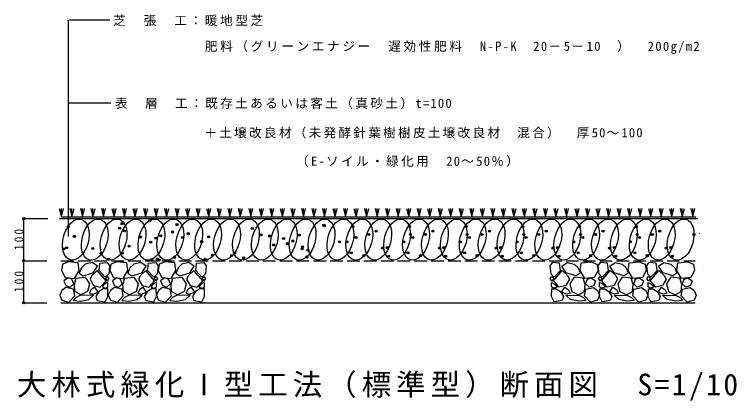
# Model space of a CAD drawing. Units: millimetres, scale not verified. Extents: x -830 to 886, y -251 to 667.
import ezdxf

# ---------------------------------------------------------------- set-up
doc = ezdxf.new("R2010")
doc.units = ezdxf.units.MM
doc.header["$LTSCALE"] = 10
doc.header["$PDMODE"] = 32
doc.header["$PDSIZE"] = 5
doc.linetypes.add('DASHED3', pattern=[4, 3, -1])
doc.layers.add('1-0', color=3, linetype='Continuous')
doc.layers.add('1-1', color=4, linetype='Continuous')
doc.styles.add('ＭＳ ゴシック', font='')
doc.styles.get('ＭＳ ゴシック').set_extended_font_data('MS Gothic')

msp = doc.modelspace()

# ---------------------------------------------------------------- linework, layer by layer
at = {"layer": '1-0', "color": 7}
for p, q in [((-602.98, 653.38), (-698.79, 653.38)), ((806.97, 61.72), (807.28, 61.72)), ((-719.53, -18.28), (787.28, -18.28))]:
    msp.add_line(p, q, dxfattribs=at)
at = {"layer": '1-0'}
for p, q in [((-718.33, 185.72), (-718.33, 205.72)), ((-693.33, 185.72), (-693.33, 205.72)), ((-668.33, 185.72), (-668.33, 205.72)), ((-643.33, 185.72), (-643.33, 205.72)), ((-618.33, 185.72), (-618.33, 205.72)), ((-593.33, 185.72), (-593.33, 205.72)), ((-568.33, 185.72), (-568.33, 205.72)), ((-543.33, 185.72), (-543.33, 205.72)), ((-518.33, 185.72), (-518.33, 205.72)), ((-493.33, 185.72), (-493.33, 205.72)), ((-468.33, 185.72), (-468.33, 205.72)), ((-443.33, 185.72), (-443.33, 205.72)), ((-418.33, 185.72), (-418.33, 205.72)), ((-393.33, 185.72), (-393.33, 205.72)), ((-368.33, 185.72), (-368.33, 205.72)), ((-343.33, 185.72), (-343.33, 205.72)), ((-318.33, 185.72), (-318.33, 205.72)), ((-293.33, 185.72), (-293.33, 205.72)), ((-268.33, 185.72), (-268.33, 205.72)), ((-243.33, 185.72), (-243.33, 205.72)), ((-218.33, 185.72), (-218.33, 205.72)), ((-193.33, 185.72), (-193.33, 205.72)), ((-168.33, 185.72), (-168.33, 205.72)), ((-143.33, 185.72), (-143.33, 205.72)), ((-118.33, 185.72), (-118.33, 205.72)), ((-93.33, 185.72), (-93.33, 205.72)), ((-68.33, 185.72), (-68.33, 205.72)), ((-43.33, 185.72), (-43.33, 205.72)), ((-18.33, 185.72), (-18.33, 205.72)), ((6.67, 185.72), (6.67, 205.72)), ((31.67, 185.72), (31.67, 205.72)), ((56.67, 185.72), (56.67, 205.72)), ((81.67, 185.72), (81.67, 205.72)), ((106.67, 185.72), (106.67, 205.72)), ((131.67, 185.72), (131.67, 205.72)), ((156.67, 185.72), (156.67, 205.72)), ((181.67, 185.72), (181.67, 205.72)), ((206.67, 185.72), (206.67, 205.72)), ((231.67, 185.72), (231.67, 205.72)), ((256.67, 185.72), (256.67, 205.72)), ((281.67, 185.72), (281.67, 205.72)), ((306.67, 185.72), (306.67, 205.72)), ((331.67, 185.72), (331.67, 205.72)), ((356.67, 185.72), (356.67, 205.72)), ((381.67, 185.72), (381.67, 205.72)), ((406.67, 185.72), (406.67, 205.72)), ((431.67, 185.72), (431.67, 205.72)), ((456.67, 185.72), (456.67, 205.72)), ((481.67, 185.72), (481.67, 205.72)), ((506.67, 185.72), (506.67, 205.72)), ((531.67, 185.72), (531.67, 205.72)), ((556.67, 185.72), (556.67, 205.72)), ((581.67, 185.72), (581.67, 205.72)), ((606.67, 185.72), (606.67, 205.72)), ((631.67, 185.72), (631.67, 205.72)), ((656.67, 185.72), (656.67, 205.72)), ((681.67, 185.72), (681.67, 205.72)), ((706.67, 185.72), (706.67, 205.72)), ((731.67, 185.72), (731.67, 205.72)), ((756.67, 185.72), (756.67, 205.72)), ((781.67, 185.72), (781.67, 205.72))]:
    msp.add_line(p, q, dxfattribs=at)
at = {"layer": '1-0', "color": 4}
msp.add_line((-807.35, 181.72), (-751.6, 181.72), dxfattribs=at)
at = {"layer": '1-0'}
for points in [[(-723.33, 205.72), (-718.33, 185.72), (-713.33, 205.72)], [(-698.33, 205.72), (-693.33, 185.72), (-688.33, 205.72)], [(-673.33, 205.72), (-668.33, 185.72), (-663.33, 205.72)], [(-648.33, 205.72), (-643.33, 185.72), (-638.33, 205.72)], [(-623.33, 205.72), (-618.33, 185.72), (-613.33, 205.72)], [(-598.33, 205.72), (-593.33, 185.72), (-588.33, 205.72)], [(-573.33, 205.72), (-568.33, 185.72), (-563.33, 205.72)], [(-548.33, 205.72), (-543.33, 185.72), (-538.33, 205.72)], [(-523.33, 205.72), (-518.33, 185.72), (-513.33, 205.72)], [(-498.33, 205.72), (-493.33, 185.72), (-488.33, 205.72)], [(-473.33, 205.72), (-468.33, 185.72), (-463.33, 205.72)], [(-448.33, 205.72), (-443.33, 185.72), (-438.33, 205.72)], [(-423.33, 205.72), (-418.33, 185.72), (-413.33, 205.72)], [(-398.33, 205.72), (-393.33, 185.72), (-388.33, 205.72)], [(-373.33, 205.72), (-368.33, 185.72), (-363.33, 205.72)], [(-348.33, 205.72), (-343.33, 185.72), (-338.33, 205.72)], [(-323.33, 205.72), (-318.33, 185.72), (-313.33, 205.72)], [(-298.33, 205.72), (-293.33, 185.72), (-288.33, 205.72)], [(-273.33, 205.72), (-268.33, 185.72), (-263.33, 205.72)], [(-248.33, 205.72), (-243.33, 185.72), (-238.33, 205.72)], [(-223.33, 205.72), (-218.33, 185.72), (-213.33, 205.72)], [(-198.33, 205.72), (-193.33, 185.72), (-188.33, 205.72)], [(-173.33, 205.72), (-168.33, 185.72), (-163.33, 205.72)], [(-148.33, 205.72), (-143.33, 185.72), (-138.33, 205.72)], [(-123.33, 205.72), (-118.33, 185.72), (-113.33, 205.72)], [(-98.33, 205.72), (-93.33, 185.72), (-88.33, 205.72)], [(-73.33, 205.72), (-68.33, 185.72), (-63.33, 205.72)], [(-48.33, 205.72), (-43.33, 185.72), (-38.33, 205.72)], [(-23.33, 205.72), (-18.33, 185.72), (-13.33, 205.72)], [(1.67, 205.72), (6.67, 185.72), (11.67, 205.72)], [(26.67, 205.72), (31.67, 185.72), (36.67, 205.72)], [(51.67, 205.72), (56.67, 185.72), (61.67, 205.72)], [(76.67, 205.72), (81.67, 185.72), (86.67, 205.72)], [(101.67, 205.72), (106.67, 185.72), (111.67, 205.72)], [(126.67, 205.72), (131.67, 185.72), (136.67, 205.72)], [(151.67, 205.72), (156.67, 185.72), (161.67, 205.72)], [(176.67, 205.72), (181.67, 185.72), (186.67, 205.72)], [(201.67, 205.72), (206.67, 185.72), (211.67, 205.72)], [(226.67, 205.72), (231.67, 185.72), (236.67, 205.72)], [(251.67, 205.72), (256.67, 185.72), (261.67, 205.72)], [(276.67, 205.72), (281.67, 185.72), (286.67, 205.72)], [(301.67, 205.72), (306.67, 185.72), (311.67, 205.72)], [(326.67, 205.72), (331.67, 185.72), (336.67, 205.72)], [(351.67, 205.72), (356.67, 185.72), (361.67, 205.72)], [(376.67, 205.72), (381.67, 185.72), (386.67, 205.72)], [(401.67, 205.72), (406.67, 185.72), (411.67, 205.72)], [(426.67, 205.72), (431.67, 185.72), (436.67, 205.72)], [(451.67, 205.72), (456.67, 185.72), (461.67, 205.72)], [(476.67, 205.72), (481.67, 185.72), (486.67, 205.72)], [(501.67, 205.72), (506.67, 185.72), (511.67, 205.72)], [(526.67, 205.72), (531.67, 185.72), (536.67, 205.72)], [(551.67, 205.72), (556.67, 185.72), (561.67, 205.72)], [(576.67, 205.72), (581.67, 185.72), (586.67, 205.72)], [(601.67, 205.72), (606.67, 185.72), (611.67, 205.72)], [(626.67, 205.72), (631.67, 185.72), (636.67, 205.72)], [(651.67, 205.72), (656.67, 185.72), (661.67, 205.72)], [(676.67, 205.72), (681.67, 185.72), (686.67, 205.72)], [(701.67, 205.72), (706.67, 185.72), (711.67, 205.72)], [(726.67, 205.72), (731.67, 185.72), (736.67, 205.72)], [(751.67, 205.72), (756.67, 185.72), (761.67, 205.72)], [(776.67, 205.72), (781.67, 185.72), (786.67, 205.72)]]:
    msp.add_lwpolyline(points, dxfattribs=at)
at = {"layer": '1-0', "color": 7}
for points in [[(-701.72, 79.04), (-715.89, 73.67), (-718.33, 58.04), (-709.54, 41.43), (-687.06, 39.47), (-675.83, 58.04), (-678.27, 76.6)], [(-645.05, 77.09), (-661.66, 73.18), (-670.94, 64.39), (-675.83, 51.68), (-666.55, 45.82), (-642.61, 53.15), (-632.35, 68.78)], [(-626.97, 76.11), (-609.39, 77.58), (-604.01, 69.27), (-605.97, 50.71), (-614.27, 42.89), (-628.93, 58.04)], [(-586.39, 79.04), (-600.56, 73.67), (-603, 58.04), (-594.21, 41.43), (-571.73, 39.47), (-560.5, 58.04), (-562.94, 76.6)], [(-529.72, 77.09), (-546.33, 73.18), (-555.61, 64.39), (-560.5, 51.68), (-551.21, 45.82), (-527.28, 53.15), (-517.02, 68.78)], [(-511.64, 76.11), (-494.05, 77.58), (-488.68, 69.27), (-490.63, 50.71), (-498.94, 42.89), (-513.6, 58.04)], [(-472.1, 79.04), (-486.27, 73.67), (-488.71, 58.04), (-479.92, 41.43), (-457.45, 39.47), (-446.21, 58.04), (-448.65, 76.6)], [(-415.43, 77.09), (-432.04, 73.18), (-441.32, 64.39), (-446.21, 51.68), (-436.93, 45.82), (-412.99, 53.15), (-402.73, 68.78)], [(-397.35, 76.11), (-379.77, 77.58), (-374.39, 69.27), (-376.35, 50.71), (-384.65, 42.89), (-399.31, 58.04)], [(465.11, 76.11), (447.52, 77.58), (442.15, 69.27), (444.1, 50.71), (452.41, 42.89), (467.06, 58.04)], [(483.18, 77.09), (499.79, 73.18), (509.08, 64.39), (513.96, 51.68), (504.68, 45.82), (480.74, 53.15), (470.48, 68.78)], [(539.86, 79.04), (554.02, 73.67), (556.47, 58.04), (547.67, 41.43), (525.2, 39.47), (513.96, 58.04), (516.41, 76.6)], [(579.4, 76.11), (561.81, 77.58), (556.43, 69.27), (558.39, 50.71), (566.69, 42.89), (581.35, 58.04)], [(597.47, 77.09), (614.08, 73.18), (623.37, 64.39), (628.25, 51.68), (618.97, 45.82), (595.03, 53.15), (584.77, 68.78)], [(654.14, 79.04), (668.31, 73.67), (670.75, 58.04), (661.96, 41.43), (639.49, 39.47), (628.25, 58.04), (630.69, 76.6)], [(694.73, 76.11), (677.14, 77.58), (671.77, 69.27), (673.72, 50.71), (682.03, 42.89), (696.68, 58.04)], [(712.8, 77.09), (729.41, 73.18), (738.7, 64.39), (743.58, 51.68), (734.3, 45.82), (710.36, 53.15), (700.1, 68.78)], [(769.48, 79.04), (783.64, 73.67), (786.09, 58.04), (777.29, 41.43), (754.82, 39.47), (743.58, 58.04), (746.03, 76.6)], [(-633.32, 58.04), (-646.03, 46.8), (-650.42, 37.52), (-642.12, 22.37), (-626, 18.46), (-612.32, 33.61)], [(-517.99, 58.04), (-530.7, 46.8), (-535.09, 37.52), (-526.79, 22.37), (-510.67, 18.46), (-496.99, 33.61)], [(-403.71, 58.04), (-416.41, 46.8), (-420.8, 37.52), (-412.5, 22.37), (-396.38, 18.46), (-382.7, 33.61)], [(471.46, 58.04), (484.16, 46.8), (488.56, 37.52), (480.25, 22.37), (464.13, 18.46), (450.45, 33.61)], [(585.75, 58.04), (598.45, 46.8), (602.85, 37.52), (594.54, 22.37), (578.42, 18.46), (564.74, 33.61)], [(701.08, 58.04), (713.78, 46.8), (718.18, 37.52), (709.87, 22.37), (693.75, 18.46), (680.07, 33.61)], [(-702.21, 40.94), (-712.47, 33.61), (-708.07, 22.37), (-697.32, 18.46), (-689.02, 26.77), (-693.42, 37.52)], [(-683.16, 39.96), (-661.66, 42.89), (-651.4, 26.77), (-656.29, 8.2), (-671.92, 0.88), (-686.09, 8.2), (-687.55, 24.81)], [(-608.9, 43.87), (-613.29, 38.98), (-608.9, 33.12), (-604.99, 39.47)], [(-586.88, 40.94), (-597.14, 33.61), (-592.74, 22.37), (-581.99, 18.46), (-573.69, 26.77), (-578.08, 37.52)], [(-567.83, 39.96), (-546.33, 42.89), (-536.07, 26.77), (-540.96, 8.2), (-556.59, 0.88), (-570.76, 8.2), (-572.22, 24.81)], [(-493.57, 43.87), (-497.96, 38.98), (-493.57, 33.12), (-489.66, 39.47)], [(-472.59, 40.94), (-482.85, 33.61), (-478.45, 22.37), (-467.7, 18.46), (-459.4, 26.77), (-463.8, 37.52)], [(-453.54, 39.96), (-432.04, 42.89), (-421.78, 26.77), (-426.67, 8.2), (-442.3, 0.88), (-456.47, 8.2), (-457.93, 24.81)], [(-379.28, 43.87), (-383.67, 38.98), (-379.28, 33.12), (-375.37, 39.47)], [(447.03, 43.87), (451.43, 38.98), (447.03, 33.12), (443.12, 39.47)], [(521.29, 39.96), (499.79, 42.89), (489.54, 26.77), (494.42, 8.2), (510.05, 0.88), (524.22, 8.2), (525.69, 24.81)], [(540.34, 40.94), (550.6, 33.61), (546.21, 22.37), (535.46, 18.46), (527.15, 26.77), (531.55, 37.52)], [(561.32, 43.87), (565.72, 38.98), (561.32, 33.12), (557.41, 39.47)], [(635.58, 39.96), (614.08, 42.89), (603.82, 26.77), (608.71, 8.2), (624.34, 0.88), (638.51, 8.2), (639.98, 24.81)], [(654.63, 40.94), (664.89, 33.61), (660.5, 22.37), (649.75, 18.46), (641.44, 26.77), (645.84, 37.52)], [(676.65, 43.87), (681.05, 38.98), (676.65, 33.12), (672.74, 39.47)], [(750.91, 39.96), (729.41, 42.89), (719.16, 26.77), (724.04, 8.2), (739.67, 0.88), (753.84, 8.2), (755.31, 24.81)], [(769.96, 40.94), (780.22, 33.61), (775.83, 22.37), (765.08, 18.46), (756.77, 26.77), (761.17, 37.52)], [(-707.58, 17.97), (-717.35, 10.65), (-722.24, -0.59), (-717.35, -11.83), (-700.74, -16.71), (-686.58, -1.57), (-689.51, 14.07)], [(-639.19, 18.46), (-648.47, 12.6), (-651.89, 4.78), (-644.07, 1.85), (-631.37, 6.74)], [(-612.81, 28.23), (-618.18, 23.84), (-621.11, 18.46), (-612.32, 16.51), (-607.92, 19.44), (-607.92, 30.19)], [(-592.25, 17.97), (-602.02, 10.65), (-606.91, -0.59), (-602.02, -11.83), (-585.41, -16.71), (-571.25, -1.57), (-574.18, 14.07)], [(-523.86, 18.46), (-533.14, 12.6), (-536.56, 4.78), (-528.74, 1.85), (-516.04, 6.74)], [(-497.47, 28.23), (-502.85, 23.84), (-505.78, 18.46), (-496.99, 16.51), (-492.59, 19.44), (-492.59, 30.19)], [(-477.96, 17.97), (-487.74, 10.65), (-492.62, -0.59), (-487.74, -11.83), (-471.12, -16.71), (-456.96, -1.57), (-459.89, 14.07)], [(-409.57, 18.46), (-418.85, 12.6), (-422.27, 4.78), (-414.45, 1.85), (-401.75, 6.74)], [(-383.19, 28.23), (-388.56, 23.84), (-391.49, 18.46), (-382.7, 16.51), (-378.3, 19.44), (-378.3, 30.19)], [(450.94, 28.23), (456.31, 23.84), (459.25, 18.46), (450.45, 16.51), (446.05, 19.44), (446.05, 30.19)], [(477.32, 18.46), (486.6, 12.6), (490.02, 4.78), (482.21, 1.85), (469.5, 6.74)], [(545.72, 17.97), (555.49, 10.65), (560.37, -0.59), (555.49, -11.83), (538.88, -16.71), (524.71, -1.57), (527.64, 14.07)], [(565.23, 28.23), (570.6, 23.84), (573.53, 18.46), (564.74, 16.51), (560.34, 19.44), (560.34, 30.19)], [(591.61, 18.46), (600.89, 12.6), (604.31, 4.78), (596.5, 1.85), (583.79, 6.74)], [(660.01, 17.97), (669.78, 10.65), (674.66, -0.59), (669.78, -11.83), (653.17, -16.71), (639, -1.57), (641.93, 14.07)], [(680.56, 28.23), (685.93, 23.84), (688.87, 18.46), (680.07, 16.51), (675.67, 19.44), (675.67, 30.19)], [(706.94, 18.46), (716.22, 12.6), (719.64, 4.78), (711.83, 1.85), (699.12, 6.74)], [(775.34, 17.97), (785.11, 10.65), (789.99, -0.59), (785.11, -11.83), (768.5, -16.71), (754.33, -1.57), (757.26, 14.07)], [(-619.16, 15.04), (-629.42, 8.69), (-636.74, -3.03), (-633.32, -12.8), (-614.27, -15.74), (-607.92, -3.03), (-608.41, 15.04)], [(-503.83, 15.04), (-514.08, 8.69), (-521.41, -3.03), (-517.99, -12.8), (-498.94, -15.74), (-492.59, -3.03), (-493.08, 15.04)], [(-389.54, 15.04), (-399.8, 8.69), (-407.12, -3.03), (-403.71, -12.8), (-384.65, -15.74), (-378.3, -3.03), (-378.79, 15.04)], [(457.29, 15.04), (467.55, 8.69), (474.88, -3.03), (471.46, -12.8), (452.41, -15.74), (446.05, -3.03), (446.54, 15.04)], [(571.58, 15.04), (581.84, 8.69), (589.17, -3.03), (585.75, -12.8), (566.69, -15.74), (560.34, -3.03), (560.83, 15.04)], [(686.91, 15.04), (697.17, 8.69), (704.5, -3.03), (701.08, -12.8), (682.03, -15.74), (675.67, -3.03), (676.16, 15.04)]]:
    msp.add_lwpolyline(points, close=True, dxfattribs=at)
for points in [[(-674.36, -1.08), (-683.65, -5.96), (-690.48, -12.8)], [(-689.51, -13.29), (-673.39, -14.27), (-653.36, -10.85), (-642.12, -0.1), (-674.36, -1.08)], [(-559.03, -1.08), (-568.31, -5.96), (-575.15, -12.8)], [(-574.18, -13.29), (-558.05, -14.27), (-538.02, -10.85), (-526.79, -0.1), (-559.03, -1.08)], [(-444.74, -1.08), (-454.03, -5.96), (-460.87, -12.8)], [(-459.89, -13.29), (-443.77, -14.27), (-423.74, -10.85), (-412.5, -0.1), (-444.74, -1.08)], [(527.64, -13.29), (511.52, -14.27), (491.49, -10.85), (480.25, -0.1), (512.5, -1.08)], [(512.5, -1.08), (521.78, -5.96), (528.62, -12.8)], [(641.93, -13.29), (625.81, -14.27), (605.78, -10.85), (594.54, -0.1), (626.79, -1.08)], [(626.79, -1.08), (636.07, -5.96), (642.91, -12.8)], [(757.26, -13.29), (741.14, -14.27), (721.11, -10.85), (709.87, -0.1), (742.12, -1.08)], [(742.12, -1.08), (751.4, -5.96), (758.24, -12.8)]]:
    msp.add_lwpolyline(points, dxfattribs=at)
at = {"layer": '1-0', "color": 4}
msp.add_point((-807.35, 181.72), dxfattribs=at)
at = {"layer": '1-1', "color": 7}
for p, q in [((-701.12, 457.09), (-601.12, 457.09)), ((-807.85, 81.72), (-807.85, 181.72)), ((-807.85, 181.72), (-750.71, 181.72)), ((-722.57, 181.72), (793.86, 181.72)), ((-807.85, 81.72), (-753.13, 81.72)), ((-807.85, -18.28), (-807.85, 81.72)), ((-807.85, 81.72), (-753.13, 81.72)), ((-807.85, -18.28), (-753.13, -18.28))]:
    msp.add_line(p, q, dxfattribs=at)
at = {"layer": '1-1', "color": 3}
msp.add_line((-718.33, 185.72), (788.49, 185.72), dxfattribs=at)
at = {"layer": '1-1'}
msp.add_line((797.03, 146.72), (797.28, 146.97), dxfattribs=at)
at = {"layer": '1-1', "color": 2, "linetype": 'DASHED3'}
msp.add_line((-719.53, 81.72), (787.28, 81.72), dxfattribs=at)
at = {"layer": '1-1', "color": 7}
msp.add_lwpolyline([(-701.12, 139.44), (-701.12, 515.35), (-701.12, 653.38)], dxfattribs=at)
at = {"layer": '1-1'}
for centre in [(-684.11, 131.72), (-639.21, 131.72), (-594.31, 131.72), (-549.41, 131.72), (-504.51, 131.72), (-459.61, 131.72), (-414.71, 131.72), (-369.81, 131.72), (-324.91, 131.72), (-280.01, 131.72), (-235.1, 131.72), (-190.2, 131.72), (-145.3, 131.72), (-100.4, 131.72), (-55.5, 131.72), (-10.6, 131.72), (34.3, 131.72), (79.2, 131.72), (124.1, 131.72), (169, 131.72), (213.9, 131.72), (258.8, 131.72), (303.7, 131.72), (348.6, 131.72), (393.51, 131.72), (438.41, 131.72), (483.31, 131.72), (528.21, 131.72), (573.11, 131.72), (618.01, 131.72), (662.91, 131.72), (707.81, 131.72), (752.71, 131.72)]:
    msp.add_ellipse(centre, major_axis=(12.94, 48.3), ratio=0.6, dxfattribs=at)
at = {"layer": '1-1', "color": 7}
for p in [(-807.85, 181.72), (-807.85, 81.72), (-807.85, 81.72), (-807.85, -18.28)]:
    msp.add_point(p, dxfattribs=at)
at = {"layer": '1-1'}
for p in [(-574.25, 169.65), (-508.51, 176.58), (-702.18, 161.98), (-579.88, 159), (-568.64, 152.86), (-443.58, 167.33), (-264.93, 158.03), (-95.12, 166.18), (-93.87, 165.02), (-26.16, 162.74), (108.54, 162.74), (243.25, 162.74), (377.95, 162.74), (512.65, 162.74), (647.35, 162.74), (-687.62, 139.44), (-530.7, 138.09), (-493.78, 135.17), (-481.98, 140.87), (-454.58, 149.95), (-430.11, 136.82), (-416.8, 145.95), (-368.66, 138.27), (-243.76, 143.02), (-224.14, 140.32), (-153, 142.19), (-18.42, 136.91), (11.92, 144.11), (29.46, 151.78), (110.87, 143.76), (116.28, 136.91), (146.63, 144.11), (164.17, 151.78), (245.57, 143.76), (250.98, 136.91), (281.33, 144.11), (298.87, 151.78), (380.27, 143.76), (385.68, 136.91), (416.03, 144.11), (433.57, 151.78), (514.97, 143.76), (520.38, 136.91), (550.73, 144.11), (568.27, 151.78), (649.68, 143.76), (655.09, 136.91), (685.44, 144.11), (702.98, 151.78), (784.38, 143.76), (-506.34, 125.65), (-385.15, 126.96), (-214.01, 119.16), (-190.22, 134.53), (-181.02, 122.21), (-168.43, 128.5), (-57.51, 126.55), (-39.9, 126.66), (94.8, 126.66), (229.5, 126.66), (364.21, 126.66), (498.91, 126.66), (633.61, 126.66), (-712.53, 109.69), (-705.84, 112.43), (-643.71, 110.76), (-557.56, 116.35), (-146.52, 109.8), (-145.7, 114.56), (-133.11, 106.57), (-29.67, 100.57), (44.98, 111.72), (55.92, 112.65), (105.03, 100.57), (179.69, 111.72), (190.63, 112.65), (239.73, 100.57), (314.39, 111.72), (325.33, 112.65), (374.44, 100.57), (449.09, 111.72), (460.03, 112.65), (509.14, 100.57), (583.79, 111.72), (594.73, 112.65), (643.84, 100.57), (718.5, 111.72), (729.43, 112.65), (-624.06, 99.29), (-606.27, 85.37), (-573.36, 99.54), (-503.48, 84.02), (-490.94, 85.37), (-486.01, 83.36), (-449.73, 89.57), (-376.65, 85.37), (-359.33, 95.04), (-313.96, 93.83), (-306.87, 100.03), (-285.48, 88.57), (-135.48, 90.41), (0.07, 93.56), (59.73, 92.24), (134.77, 93.56), (194.43, 92.24), (269.47, 93.56), (329.14, 92.24), (404.17, 93.56), (463.84, 92.24), (538.87, 93.56), (598.54, 92.24), (673.58, 93.56), (733.24, 92.24), (-461.06, 80.59), (528.81, 80.59)]:
    msp.add_point(p, dxfattribs=at)

# ---------------------------------------------------------------- texts
at = {"layer": '1-0', "color": 2, "insert": (-824.02, -250.79), "char_height": 51.32, "attachment_point": 7, "style": 'ＭＳ ゴシック'}
msp.add_mtext('\\T1.17;大林式緑化Ⅰ型工法（標準型）断面図\u3000S=1/10', dxfattribs=at)
at = {"layer": '1-1', "color": 7, "char_height": 21.99, "attachment_point": 7, "style": 'ＭＳ ゴシック'}
for s, insert in [('\\T1.21;芝\\~\\~張\\~\\~工：暖地型芝', (-595.28, 639.37)), ('\\T1.21;\u3000\u3000\u3000\u3000\u3000\u3000肥料（グリーンエナジー\u3000遅効性肥料\u3000N-P-K\u300020－5－10\u3000）\u3000200g/m2', (-595.28, 573.23)), ('\\T1.19;表\u3000層\u3000工：既存土あるいは客土（真砂土）t=100', (-591.12, 442.09)), ('\\T1.18;\u3000\u3000\u3000\u3000\u3000\u3000＋土壌改良材（未発酵針葉樹樹皮土壌改良材\u3000混合）\u3000厚50～100', (-591.12, 372.09)), ('\\T1.19;\u3000\u3000\u3000\u3000\u3000\u3000\u3000\u3000\u3000\u3000\u3000\u3000（E-ソイル・緑化用\u300020～50％）', (-589.3, 304.37))]:
    msp.add_mtext(s, dxfattribs=dict(at, insert=insert))
at = {"layer": '1-1', "color": 7, "char_height": 21.99, "attachment_point": 7, "rotation": 90, "style": 'ＭＳ ゴシック'}
for insert in [(-807.85, 106.72), (-807.85, 6.72)]:
    msp.add_mtext('\\T1.38;\\W0.9;100', dxfattribs=dict(at, insert=insert))

doc.saveas('drawing.dxf')
